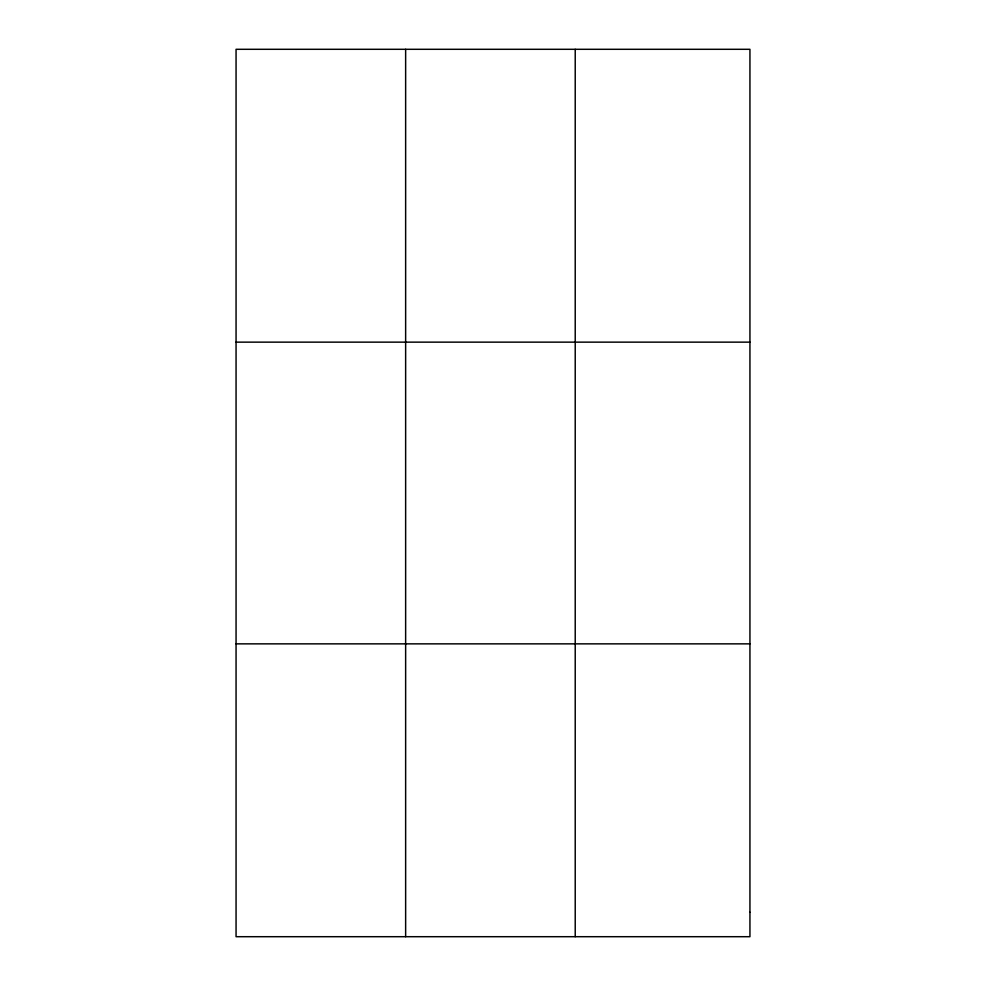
<?xml version="1.0" encoding="UTF-8"?>
<svg xmlns="http://www.w3.org/2000/svg" width="986" height="986" viewBox="0 0 986 986"><rect width="100%" height="100%" fill="white"/><g stroke="black" fill="none" stroke-linecap="round" stroke-linejoin="round"><path stroke-width="1.48" d="M405.64 936.7L405.64 49.3M575.22 936.7L575.22 49.3M236.061 342.142L749.939 342.142M236.061 643.858L749.939 643.858M749.939 912.297L749.939 936.7L236.061 936.7L236.061 49.3L749.939 49.3L749.939 912.297"/></g></svg>
